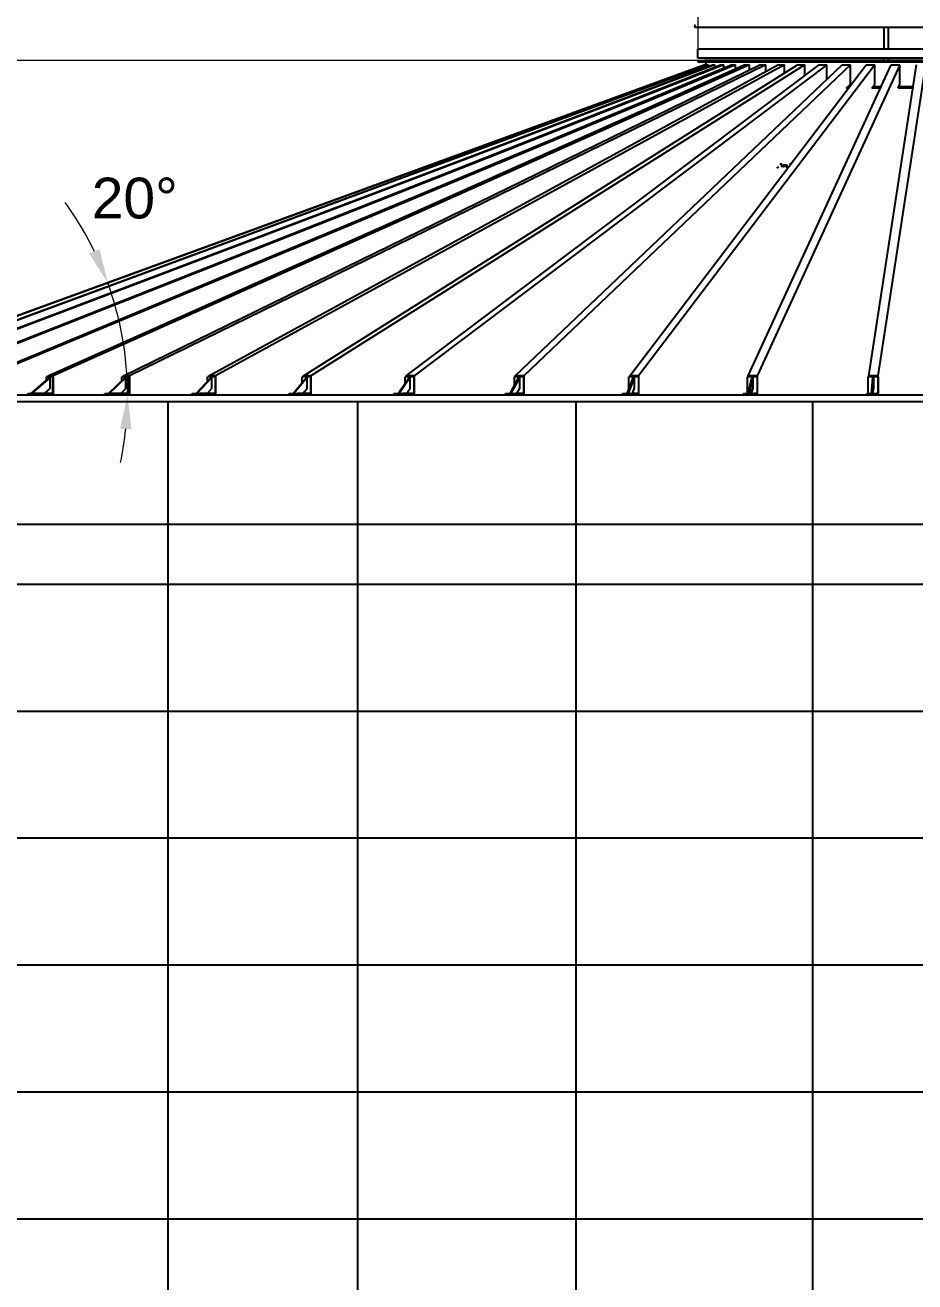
# Model space of a CAD drawing. Header units: millimetres. Extents: x 0 to 126150, y 0 to 89100.
# Drawn here: x 66354 to 76171, y 43516 to 57380 of the extents above; entities that cross this region are included whole.
import ezdxf

# ---------------------------------------------------------------- set-up
doc = ezdxf.new("R2010")
doc.units = ezdxf.units.MM
doc.header["$LTSCALE"] = 150
doc.layers.add('Dimension', color=7, linetype='Continuous', lineweight=18, true_color=0x969696)
doc.layers.add('Visible', color=7, linetype='Continuous', lineweight=25)
doc.styles.add('Title', font='arial.ttf')
doc.dimstyles.new('Default - Method 2b', dxfattribs={"dimscale": 150, "dimtxt": 3, "dimasz": 2.5, "dimexe": 3, "dimexo": 0.5, "dimgap": 0.7, "dimtad": 0, "dimtoh": 1, "dimdec": 1, "dimrnd": 1e-08, "dimtxsty": 'Title', "dimcen": 0.09, "dimdle": 10, "dimclrd": 256, "dimclre": 256, "dimclrt": 7, "dimadec": 0, "dimazin": 2, "dimtfac": 0.833333, "dimtdec": 1, "dimtmove": 0, "dimatfit": 3, "dimfxl": 1, "dimtolj": 1, "dimlwd": -1, "dimlwe": -1, "dimarcsym": 0})

# ---------------------------------------------------------------- blocks, each defined once
blk = doc.blocks.new('*D28')
at = {"layer": 'Defpoints', "color": 0, "transparency": 16777216}
for p in [(78982, 58905), (73782, 56971), (78982, 56971)]:
    blk.add_point(p, dxfattribs=at)
at = {"layer": 'Dimension', "transparency": 16777216}
for p, q in [((73782, 57046), (73782, 59355)), ((78982, 57046), (78982, 59355)), ((74157, 58905), (78607, 58905))]:
    blk.add_line(p, q, dxfattribs=at)
for points in [[(74157, 58968), (74157, 58843), (73782, 58905)], [(78607, 58968), (78607, 58843), (78982, 58905)]]:
    blk.add_solid(points, dxfattribs=at)
at = {"layer": 'Dimension', "color": 7, "transparency": 16777216, "insert": (75054, 59010), "char_height": 450, "attachment_point": 7, "style": 'Title'}
blk.add_mtext('\\A1;{\\fAIGDT|b0|i0;\\ln}\\fArial|b0|i0;{\\H450.0000;5200}', dxfattribs=at)
blk = doc.blocks.new('*D29')
at = {"layer": 'Defpoints', "color": 0, "transparency": 16777216}
for p in [(73852, 56990), (61852, 31563), (64432, 31563)]:
    blk.add_point(p, dxfattribs=at)
at = {"layer": 'Dimension', "transparency": 16777216}
for p, q in [((73777, 56990), (61402, 56990)), ((61852, 56615), (61852, 46266)), ((61852, 31938), (61852, 44355)), ((64357, 31563), (61402, 31563))]:
    blk.add_line(p, q, dxfattribs=at)
for points in [[(61789, 56615), (61914, 56615), (61852, 56990)], [(61789, 31938), (61914, 31938), (61852, 31563)]]:
    blk.add_solid(points, dxfattribs=at)
at = {"layer": 'Dimension', "color": 7, "transparency": 16777216, "insert": (62081, 44460), "char_height": 450, "attachment_point": 7, "rotation": 90, "style": 'Title'}
blk.add_mtext('\\A1;25427', dxfattribs=at)
blk = doc.blocks.new('*D34')
at = {"layer": 'Defpoints', "color": 0, "transparency": 16777216}
for p in [(67459, 53721), (64448, 53513), (63864, 53300), (64162, 53300)]:
    blk.add_point(p, dxfattribs=at)
at = {"layer": 'Dimension', "transparency": 16777216}
for start, end in [(25.9665, 31.904), (0, 20.0291), (348.1251, 354.0625)]:
    blk.add_arc((63864, 53300), 3620, start, end, dxfattribs=at)
for points in [[(67176, 54909), (67061, 54860), (67265, 54540)], [(67402, 52928), (67527, 52922), (67484, 53300)]]:
    blk.add_solid(points, dxfattribs=at)
at = {"layer": 'Dimension', "color": 7, "transparency": 16777216, "insert": (67089, 55241), "char_height": 450, "attachment_point": 7, "style": 'Title'}
blk.add_mtext('\\A1;20°', dxfattribs=at)

msp = doc.modelspace()

# ---------------------------------------------------------------- linework, layer by layer
at = {"layer": 'Dimension'}
msp.add_arc((63863.69, 53299.72), 3620.33, 25.966514, 35.952608, dxfattribs=at)
at = {"layer": 'Visible'}
for p, q in [((73751.35, 57359.09), (79011.65, 57359.09)), ((75831.5, 57114.74), (75831.5, 57359.09)), ((75879.8, 57114.74), (75879.8, 57359.09)), ((78987.5, 57114.74), (73775.5, 57114.74)), ((73775.5, 57014.74), (73775.5, 57114.74)), ((78987.5, 57014.74), (73775.5, 57014.74)), ((73851.68, 56984.74), (73781.5, 56984.74)), ((73781.5, 56970.74), (73781.5, 56984.74)), ((73851.68, 56984.74), (73851.68, 56989.74)), ((78911.33, 56989.74), (73851.68, 56989.74)), ((75825.5, 56989.74), (75825.5, 57014.74)), ((75831.5, 56989.74), (75831.5, 57014.74)), ((75879.8, 56989.74), (75879.8, 57014.74)), ((73852.68, 56941.16), (64447.47, 53512.56)), ((64447.53, 53512.56), (73852.68, 56941.16)), ((73858.3, 56941.16), (64453.14, 53512.56)), ((64592.06, 53512.56), (73878.89, 56941.16)), ((73895.65, 56941.16), (64608.82, 53512.56)), ((64884.85, 53512.56), (73936.57, 56941.16)), ((73964.26, 56941.16), (64912.54, 53512.56)), ((65322.22, 53512.56), (74025, 56941.16)), ((74063.27, 56941.16), (65360.49, 53512.56)), ((65898.67, 53512.56), (74143.06, 56941.16)), ((74191.43, 56941.16), (65947.04, 53512.56)), ((66606.94, 53512.56), (74289.27, 56941.16)), ((74347.14, 56941.16), (66664.81, 53512.56)), ((67438.13, 53512.56), (74461.79, 56941.16)), ((74528.43, 56941.16), (67504.77, 53512.56)), ((68381.8, 53512.56), (74658.45, 56941.16)), ((74733.02, 56941.16), (68456.36, 53512.56)), ((69426.06, 53512.56), (74876.78, 56941.16)), ((74958.34, 56941.16), (69507.62, 53512.56)), ((70557.79, 53512.56), (75114.04, 56941.16)), ((75201.56, 56941.16), (70645.32, 53512.56)), ((71762.76, 53512.56), (75367.23, 56941.16)), ((75459.62, 56941.16), (71855.15, 53512.56)), ((73025.81, 53512.56), (75633.18, 56941.16)), ((75729.27, 56941.16), (73121.91, 53512.56)), ((78981.5, 56970.74), (73781.5, 56970.74)), ((73852.68, 56941.16), (73852.68, 56941.16)), ((73852.68, 56941.16), (73852.68, 56941.16)), ((73852.68, 56941.16), (73858.3, 56941.16)), ((73858.3, 56933.55), (73858.3, 56941.16)), ((73867.5, 56936.97), (73858.3, 56933.57)), ((73867.5, 56936.95), (73867.5, 56970.74)), ((73878.89, 56941.16), (73895.65, 56941.16)), ((73895.65, 56925.66), (73895.65, 56941.16)), ((73936.57, 56941.16), (73964.26, 56941.16)), ((73964.26, 56917.23), (73964.26, 56941.16)), ((74025, 56941.16), (74063.27, 56941.16)), ((74063.27, 56907.98), (74063.27, 56941.16)), ((74143.06, 56941.16), (74191.43, 56941.16)), ((74191.43, 56897.5), (74191.43, 56941.16)), ((74289.27, 56941.16), (74347.14, 56941.16)), ((74331.06, 53512.56), (75908.54, 56941.16)), ((74347.14, 56885.19), (74347.14, 56941.16)), ((76007.12, 56941.16), (74429.65, 53512.56)), ((74461.79, 56941.16), (74528.43, 56941.16)), ((74528.43, 56870.13), (74528.43, 56941.16)), ((74658.45, 56941.16), (74733.02, 56941.16)), ((74733.02, 56850.73), (74733.02, 56941.16)), ((74876.78, 56941.16), (74958.34, 56941.16)), ((74958.34, 56824), (74958.34, 56941.16)), ((75114.04, 56941.16), (75201.56, 56941.16)), ((75201.56, 56783.57), (75201.56, 56941.16)), ((75367.23, 56941.16), (75459.62, 56941.16)), ((75459.62, 56728.32), (75459.62, 56941.16)), ((75633.18, 56941.16), (75729.27, 56941.16)), ((75662.1, 53512.56), (76189.84, 56941.16)), ((75729.27, 56728.32), (75729.27, 56941.16)), ((76289.69, 56941.16), (75761.94, 53512.56)), ((75908.54, 56941.16), (76007.12, 56941.16)), ((76007.12, 56728.32), (76007.12, 56941.16)), ((75413.8, 56684.74), (75459.62, 56728.32)), ((75696.13, 56684.74), (75729.27, 56728.32)), ((75987.07, 56684.74), (76007.12, 56728.32)), ((75438.18, 56684.74), (75413.28, 56684.74)), ((75448.82, 56698.74), (75428.52, 56698.74)), ((75790.56, 56684.74), (75695.75, 56684.74)), ((75797, 56698.74), (75706.77, 56698.74)), ((76150.37, 56684.74), (75986.84, 56684.74)), ((76152.53, 56698.74), (75993.51, 56698.74)), ((66420.13, 53315.72), (66619.93, 53490.72)), ((66625.72, 53490.72), (66425.92, 53315.72)), ((66654.66, 53499.72), (66591, 53499.72)), ((66591, 53465.38), (66591, 53499.72)), ((66664.81, 53512.56), (66606.94, 53512.56)), ((66606.94, 53499.72), (66606.94, 53512.56)), ((66619.93, 53490.72), (66625.72, 53490.72)), ((66625.72, 53490.72), (66625.72, 53367.83)), ((66667.71, 53499.72), (66654.66, 53499.72)), ((66654.66, 53499.72), (66654.66, 53315.72)), ((66664.81, 53512.56), (66664.81, 53499.72)), ((66667.71, 53305.44), (66667.71, 53499.72)), ((67273.52, 53315.72), (67456.19, 53490.72)), ((67462.86, 53490.72), (67280.18, 53315.72)), ((67496.17, 53499.72), (67422.87, 53499.72)), ((67422.87, 53458.8), (67422.87, 53499.72)), ((67504.77, 53512.56), (67438.13, 53512.56)), ((67438.13, 53499.72), (67438.13, 53512.56)), ((67456.19, 53490.72), (67462.86, 53490.72)), ((67462.86, 53490.72), (67462.86, 53367.83)), ((67508.1, 53499.72), (67496.17, 53499.72)), ((67496.17, 53499.72), (67496.17, 53315.72)), ((67504.77, 53512.56), (67504.77, 53499.72)), ((67508.1, 53305.44), (67508.1, 53499.72)), ((68241.44, 53315.72), (68404.69, 53490.72)), ((68412.15, 53490.72), (68248.9, 53315.72)), ((68449.43, 53499.72), (68367.41, 53499.72)), ((68367.41, 53450.75), (68367.41, 53499.72)), ((68456.36, 53512.56), (68381.8, 53512.56)), ((68381.8, 53499.72), (68381.8, 53512.56)), ((68404.69, 53490.72), (68412.15, 53490.72)), ((68412.15, 53490.72), (68412.15, 53367.83)), ((68460.09, 53499.72), (68449.43, 53499.72)), ((68449.43, 53499.72), (68449.43, 53315.72)), ((68456.36, 53512.56), (68456.36, 53499.72)), ((68460.09, 53305.44), (68460.09, 53499.72)), ((69311.74, 53315.72), (69453.5, 53490.72)), ((69461.66, 53490.72), (69319.89, 53315.72)), ((69502.44, 53499.72), (69412.72, 53499.72)), ((69412.72, 53440.38), (69412.72, 53499.72)), ((69507.62, 53512.56), (69426.06, 53512.56)), ((69426.06, 53499.72), (69426.06, 53512.56)), ((69453.5, 53490.72), (69461.66, 53490.72)), ((69461.66, 53490.72), (69461.66, 53367.83)), ((69511.7, 53499.72), (69502.44, 53499.72)), ((69502.44, 53499.72), (69502.44, 53315.72)), ((69507.62, 53512.56), (69507.62, 53499.72)), ((69511.7, 53305.44), (69511.7, 53499.72)), ((70470.94, 53315.72), (70589.44, 53490.72)), ((70598.19, 53490.72), (70479.69, 53315.72)), ((70641.95, 53499.72), (70545.68, 53499.72)), ((70545.68, 53426.1), (70545.68, 53499.72)), ((70645.32, 53512.56), (70557.79, 53512.56)), ((70557.79, 53499.72), (70557.79, 53512.56)), ((70589.44, 53490.72), (70598.19, 53490.72)), ((70598.19, 53490.72), (70598.19, 53367.83)), ((70649.69, 53499.72), (70641.95, 53499.72)), ((70641.95, 53499.72), (70641.95, 53315.72)), ((70645.32, 53512.56), (70645.32, 53499.72)), ((70649.69, 53305.44), (70649.69, 53499.72)), ((71704.47, 53315.72), (71798.21, 53490.72)), ((71807.45, 53490.72), (71713.71, 53315.72)), ((71853.65, 53499.72), (71752.02, 53499.72)), ((71752.02, 53404.49), (71752.02, 53499.72)), ((71855.15, 53512.56), (71762.76, 53512.56)), ((71762.76, 53499.72), (71762.76, 53512.56)), ((71798.21, 53490.72), (71807.45, 53490.72)), ((71807.45, 53490.72), (71807.45, 53367.83)), ((71859.77, 53499.72), (71853.65, 53499.72)), ((71853.65, 53499.72), (71853.65, 53315.72)), ((71855.15, 53512.56), (71855.15, 53499.72)), ((71859.77, 53305.44), (71859.77, 53499.72)), ((72996.81, 53315.72), (73064.63, 53490.72)), ((73074.23, 53490.72), (73006.42, 53315.72)), ((73122.28, 53499.72), (73016.58, 53499.72)), ((73016.58, 53366.73), (73016.58, 53499.72)), ((73121.91, 53512.56), (73025.81, 53512.56)), ((73025.81, 53499.72), (73025.81, 53512.56)), ((73064.63, 53490.72), (73074.23, 53490.72)), ((73074.23, 53490.72), (73074.23, 53367.83)), ((73121.91, 53512.56), (73121.91, 53499.72)), ((73126.71, 53499.72), (73122.28, 53499.72)), ((73122.28, 53499.72), (73122.28, 53315.72)), ((73126.71, 53305.44), (73126.71, 53499.72)), ((74431.9, 53499.72), (74323.45, 53499.72)), ((74323.45, 53315.72), (74323.45, 53499.72)), ((74429.65, 53512.56), (74331.06, 53512.56)), ((74331.06, 53499.72), (74331.06, 53512.56)), ((74331.72, 53315.72), (74372.75, 53490.72)), ((74382.61, 53490.72), (74341.58, 53315.72)), ((74372.75, 53490.72), (74382.61, 53490.72)), ((74382.61, 53490.72), (74382.61, 53367.83)), ((74429.65, 53512.56), (74429.65, 53499.72)), ((74434.58, 53499.72), (74431.9, 53499.72)), ((74431.9, 53499.72), (74431.9, 53315.72)), ((74434.58, 53305.44), (74434.58, 53499.72)), ((75766.04, 53499.72), (75656.21, 53499.72)), ((75656.21, 53315.72), (75656.21, 53499.72)), ((75761.94, 53512.56), (75662.1, 53512.56)), ((75662.1, 53499.72), (75662.1, 53512.56)), ((75692.41, 53315.72), (75706.13, 53490.72)), ((75716.12, 53490.72), (75702.39, 53315.72)), ((75706.13, 53490.72), (75716.12, 53490.72)), ((75716.12, 53490.72), (75716.12, 53367.83)), ((75761.94, 53512.56), (75761.94, 53499.72)), ((75766.94, 53499.72), (75766.04, 53499.72)), ((75766.04, 53499.72), (75766.04, 53315.72)), ((75766.94, 53305.44), (75766.94, 53499.72)), ((66383.85, 53299.72), (65713.27, 53299.72)), ((66383.85, 53315.72), (66447.51, 53315.72)), ((66383.85, 53299.72), (66383.85, 53315.72)), ((66447.51, 53299.72), (66383.85, 53299.72)), ((66654.66, 53315.72), (66447.51, 53315.72)), ((66447.51, 53315.72), (66447.51, 53299.72)), ((66447.51, 53299.72), (66447.61, 53299.72)), ((67233.49, 53299.72), (66447.61, 53299.72)), ((66566.22, 53315.72), (66625.72, 53367.83)), ((66591, 53315.72), (66591, 53337.42)), ((67233.49, 53315.72), (67306.79, 53315.72)), ((67233.49, 53299.72), (67233.49, 53315.72)), ((67306.79, 53299.72), (67233.49, 53299.72)), ((67496.17, 53315.72), (67306.79, 53315.72)), ((67306.79, 53315.72), (67306.79, 53299.72)), ((67306.79, 53299.72), (67306.88, 53299.72)), ((68198.16, 53299.72), (67306.88, 53299.72)), ((67408.46, 53315.72), (67462.86, 53367.83)), ((67422.87, 53315.72), (67422.87, 53329.53)), ((68198.16, 53315.72), (68280.19, 53315.72)), ((68198.16, 53299.72), (68198.16, 53315.72)), ((68280.19, 53299.72), (68198.16, 53299.72)), ((68449.43, 53315.72), (68280.19, 53315.72)), ((68280.19, 53315.72), (68280.19, 53299.72)), ((68280.19, 53299.72), (68280.27, 53299.72)), ((69265.75, 53299.72), (68280.27, 53299.72)), ((68363.54, 53315.72), (68412.15, 53367.83)), ((68367.41, 53315.72), (68367.41, 53319.87)), ((69265.75, 53315.72), (69355.47, 53315.72)), ((69265.75, 53299.72), (69265.75, 53315.72)), ((69355.47, 53299.72), (69265.75, 53299.72)), ((69502.44, 53315.72), (69355.47, 53315.72)), ((69355.47, 53315.72), (69355.47, 53299.72)), ((69355.47, 53299.72), (69355.54, 53299.72)), ((70422.82, 53299.72), (69355.54, 53299.72)), ((69419.45, 53315.72), (69461.66, 53367.83)), ((70422.82, 53315.72), (70519.1, 53315.72)), ((70422.82, 53299.72), (70422.82, 53315.72)), ((70519.1, 53299.72), (70422.82, 53299.72)), ((70641.95, 53315.72), (70519.1, 53315.72)), ((70519.1, 53315.72), (70519.1, 53299.72)), ((70519.1, 53299.72), (70519.16, 53299.72)), ((71654.83, 53299.72), (70519.16, 53299.72)), ((70562.91, 53315.72), (70598.19, 53367.83)), ((71654.83, 53315.72), (71756.46, 53315.72)), ((71654.83, 53299.72), (71654.83, 53315.72)), ((71756.46, 53299.72), (71654.83, 53299.72)), ((71853.65, 53315.72), (71756.46, 53315.72)), ((71756.46, 53315.72), (71756.46, 53299.72)), ((71756.46, 53299.72), (71756.5, 53299.72)), ((72946.27, 53299.72), (71756.5, 53299.72)), ((71779.54, 53315.72), (71807.45, 53367.83)), ((72946.27, 53315.72), (73051.98, 53315.72)), ((72946.27, 53299.72), (72946.27, 53315.72)), ((73051.98, 53299.72), (72946.27, 53299.72)), ((73122.28, 53315.72), (73051.98, 53315.72)), ((73051.98, 53315.72), (73051.98, 53299.72)), ((73051.98, 53299.72), (73052.01, 53299.72)), ((74280.92, 53299.72), (73052.01, 53299.72)), ((73054.04, 53315.72), (73074.23, 53367.83)), ((74280.92, 53315.72), (74389.37, 53315.72)), ((74280.92, 53299.72), (74280.92, 53315.72)), ((74389.37, 53299.72), (74280.92, 53299.72)), ((74370.39, 53315.72), (74382.61, 53367.83)), ((74431.9, 53315.72), (74389.37, 53315.72)), ((74389.37, 53315.72), (74389.37, 53299.72)), ((74389.37, 53299.72), (74389.39, 53299.72)), ((75641.98, 53299.72), (74389.39, 53299.72)), ((75641.98, 53315.72), (75751.81, 53315.72)), ((75641.98, 53299.72), (75641.98, 53315.72)), ((75751.81, 53299.72), (75641.98, 53299.72)), ((75712.03, 53315.72), (75716.12, 53367.83)), ((75766.04, 53315.72), (75751.81, 53315.72)), ((75751.81, 53315.72), (75751.81, 53299.72)), ((75751.81, 53299.72), (75751.82, 53299.72)), ((77012.34, 53299.72), (75751.82, 53299.72)), ((88601.5, 53224.72), (64161.5, 53224.72)), ((67931.97, 31563.22), (67931.97, 53224.72)), ((70024.2, 31563.22), (70024.2, 53224.72)), ((72435.2, 31563.22), (72435.2, 53224.72)), ((75044.09, 31563.22), (75044.09, 53224.72)), ((64431.5, 51874.72), (88331.5, 51874.72)), ((64431.5, 51213.22), (88331.5, 51213.22)), ((64431.5, 49813.22), (88331.5, 49813.22)), ((64431.5, 48413.22), (88331.5, 48413.22)), ((64431.5, 47013.22), (88331.5, 47013.22)), ((64431.5, 45613.22), (88331.5, 45613.22)), ((64431.5, 44213.22), (88331.5, 44213.22))]:
    msp.add_line(p, q, dxfattribs=at)
msp.add_arc((73751.35, 57369.74), 10.65, 90, 270, dxfattribs=at)
for centre, major_axis in [((74659.38, 55809.97), (6.95, 0.84)), ((74694.49, 55848.66), (6.95, 0.84)), ((74730.33, 55829.32), (30.78, 3.7)), ((74766.17, 55809.97), (6.95, 0.84))]:
    msp.add_ellipse(centre, major_axis=major_axis, ratio=0.32283242, dxfattribs=at)
for centre, major_axis, start_param, end_param in [((74730.89, 55824.62), (30.78, 3.7), 0.23868952, 2.90290313), ((74801.28, 55848.66), (-6.95, -0.84), 4.24469307, 7.715159)]:
    msp.add_ellipse(centre, major_axis=major_axis, ratio=0.32283242, start_param=start_param, end_param=end_param, dxfattribs=at)

# ---------------------------------------------------------------- dimensions: what is measured, and where the dimension line sits
at = {"layer": 'Dimension'}
dim = msp.add_linear_dim(base=(78981.5, 58905.09), p1=(73781.5, 56970.74), p2=(78981.5, 56970.74), angle=180, text='{\\fAIGDT|b0|i0;\\ln}\\fArial|b0|i0;{\\H450.0000;<>}', dimstyle='Default - Method 2b', override={"dimgap": 0.7, "dimtad": 1, "dimtoh": 0, "dimdec": 1, "dimtol": 0, "dimlim": 0, "dimtp": 0, "dimtm": 0, "dimtdec": 1, "dimtofl": 0, "dimatfit": 1}, dxfattribs=at)
dim.commit()
dim.dimension.update_dxf_attribs({"geometry": '*D28', "text_midpoint": (75981.5, 58905.09), "dimtype": 160})
dim = msp.add_linear_dim(base=(61851.68, 31563.22), p1=(73851.68, 56989.74), p2=(64431.5, 31563.22), angle=90, dimstyle='Default - Method 2b', override={"dimgap": 0.7, "dimtoh": 0, "dimdec": 0, "dimtol": 0, "dimlim": 0, "dimtp": 0, "dimtm": 0, "dimtdec": 1, "dimtofl": 0, "dimatfit": 1}, dxfattribs=at)
dim.commit()
dim.dimension.update_dxf_attribs({"geometry": '*D29', "text_midpoint": (61851.68, 45310.6), "dimtype": 160})
dim = msp.add_angular_dim_3p(base=(67459.47, 53720.63), center=(63863.69, 53299.72), p1=(64161.5, 53299.72), p2=(64447.53, 53512.56), dimstyle='Default - Method 2b', override={"dimgap": 0.7, "dimtad": 3, "dimtih": 1, "dimse1": 1, "dimse2": 1, "dimadec": 0, "dimtol": 0, "dimlim": 0, "dimtp": 0, "dimtm": 0, "dimtdec": 0}, dxfattribs=at)
dim.commit()
dim.dimension.update_dxf_attribs({"geometry": '*D34', "text_midpoint": (66979.77, 55142.77), "dimtype": 165})

doc.saveas('drawing.dxf')
